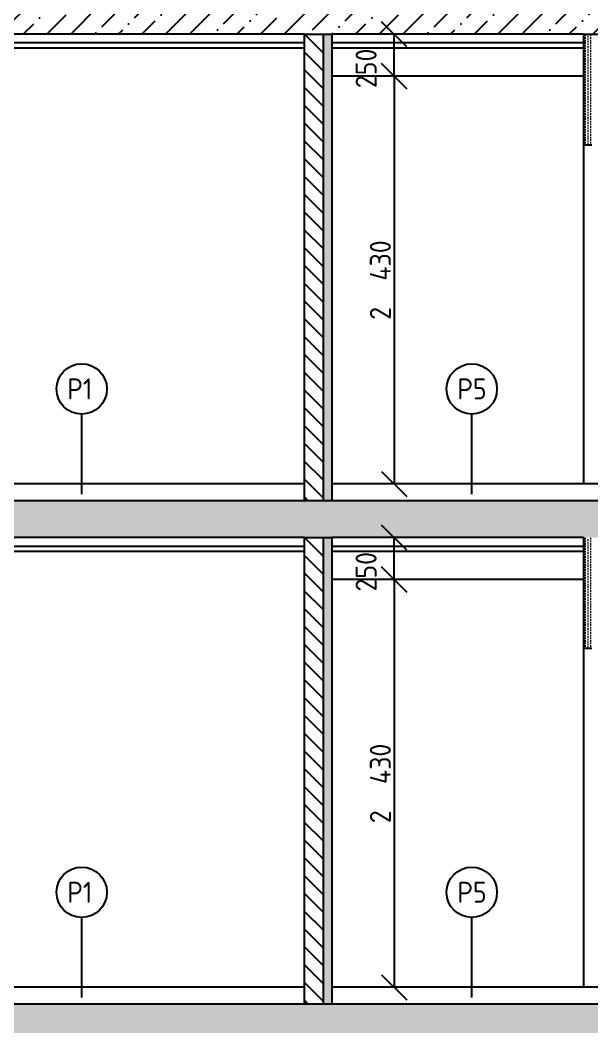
# Model space of a CAD drawing. Extents: x 3792242 to 5145247, y -1546315 to -1031918.
# Drawn here: x 3843633 to 3847040, y -1532880 to -1526880 of the extents above; entities that cross this region are included whole.
import ezdxf

# ---------------------------------------------------------------- set-up
doc = ezdxf.new("R2010")
doc.units = 0
doc.header["$MEASUREMENT"] = 0
doc.layers.get('0').update_dxf_attribs({"linetype": 'CONTINUOUS'})
doc.layers.get('Defpoints').update_dxf_attribs({"color": 61, "linetype": 'CONTINUOUS'})
for name, color, linetype in [('KÓTY', 4, 'CONTINUOUS'), ('MÚRY', 1, 'CONTINUOUS'), ('OKNÁ', 143, 'CONTINUOUS'), ('TENKÁ', 7, 'CONTINUOUS'), ('ŠRAFY', 82, 'CONTINUOUS'), ('šrafy-múry', 8, 'CONTINUOUS')]:
    doc.layers.add(name, color=color, linetype=linetype)
doc.styles.add('STYLE1', font='isocp.shx')
doc.dimstyles.new('STANDARD-50', dxfattribs={"dimtxt": 125, "dimasz": 150, "dimexe": 10, "dimexo": 200, "dimgap": 20, "dimtad": 1, "dimdsep": 46, "dimlunit": 6, "dimtxsty": 'STYLE1', "dimblk1": 'OBLIQUE', "dimblk2": 'OBLIQUE', "dimsah": 1, "dimcen": 2.5, "dimse1": 1, "dimse2": 1, "dimadec": 0, "dimazin": 0, "dimtfac": 1, "dimtmove": 1, "dimatfit": 3, "dimldrblk": 'OBLIQUE', "dimfxl": 1, "dimtolj": 1, "dimtzin": 0, "dimarcsym": 0})

# ---------------------------------------------------------------- blocks, each defined once
blk = doc.blocks.new('_OBLIQUE')
at = {"color": 0, "linetype": 'ByBlock'}
blk.add_line((-0.5, -0.5), (0.5, 0.5), dxfattribs=at)
blk = doc.blocks.new('*D33585')
at = {"layer": 'Defpoints', "color": 0}
for p in [(3844965.2, -1530213.8), (3844965.2, -1532643.8), (3845862.2, -1532643.8)]:
    blk.add_point(p, dxfattribs=at)
at = {"layer": 'KÓTY', "color": 0, "lineweight": -2, "ltscale": 0.25}
blk.add_line((3845862.2, -1530213.8), (3845862.2, -1532643.8), dxfattribs=at)
at = {"layer": 'KÓTY', "color": 0, "linetype": 'ByBlock', "lineweight": -2, "xscale": 150, "yscale": 150, "zscale": 150}
for p, rotation in [((3845862.2, -1530213.8), 90), ((3845862.2, -1532643.8), 270)]:
    blk.add_blockref('_OBLIQUE', p, dxfattribs=dict(at, rotation=rotation))
at = {"layer": 'KÓTY', "color": 0, "insert": (3845779.7, -1531428.8), "char_height": 125, "attachment_point": 5, "rotation": 90, "style": 'STYLE1'}
blk.add_mtext('\\A1;2ﾠ430', dxfattribs=at)
blk = doc.blocks.new('*D33586')
at = {"layer": 'Defpoints', "color": 0}
for p in [(3845862.2, -1529963.8), (3845862.2, -1529963.8), (3845862.2, -1530213.8)]:
    blk.add_point(p, dxfattribs=at)
at = {"layer": 'KÓTY', "color": 0, "lineweight": -2, "ltscale": 0.25}
blk.add_line((3845862.2, -1530213.8), (3845862.2, -1529963.8), dxfattribs=at)
at = {"layer": 'KÓTY', "color": 0, "linetype": 'ByBlock', "lineweight": -2, "xscale": 150, "yscale": 150, "zscale": 150}
for p, rotation in [((3845862.2, -1529963.8), 90), ((3845862.2, -1530213.8), 270)]:
    blk.add_blockref('_OBLIQUE', p, dxfattribs=dict(at, rotation=rotation))
at = {"layer": 'KÓTY', "color": 0, "insert": (3845694.7, -1530167), "char_height": 125, "attachment_point": 5, "rotation": 90, "style": 'STYLE1'}
blk.add_mtext('\\A1;250', dxfattribs=at)
blk = doc.blocks.new('*D33587')
at = {"layer": 'Defpoints', "color": 0}
for p in [(3844965.2, -1527213.8), (3844965.2, -1529643.8), (3845862.2, -1529643.8)]:
    blk.add_point(p, dxfattribs=at)
at = {"layer": 'KÓTY', "color": 0, "lineweight": -2, "ltscale": 0.25}
blk.add_line((3845862.2, -1527213.8), (3845862.2, -1529643.8), dxfattribs=at)
at = {"layer": 'KÓTY', "color": 0, "linetype": 'ByBlock', "lineweight": -2, "xscale": 150, "yscale": 150, "zscale": 150}
for p, rotation in [((3845862.2, -1527213.8), 90), ((3845862.2, -1529643.8), 270)]:
    blk.add_blockref('_OBLIQUE', p, dxfattribs=dict(at, rotation=rotation))
at = {"layer": 'KÓTY', "color": 0, "insert": (3845779.7, -1528428.8), "char_height": 125, "attachment_point": 5, "rotation": 90, "style": 'STYLE1'}
blk.add_mtext('\\A1;2ﾠ430', dxfattribs=at)
blk = doc.blocks.new('*D33588')
at = {"layer": 'Defpoints', "color": 0}
for p in [(3845862.2, -1526963.8), (3845862.2, -1526963.8), (3845862.2, -1527213.8)]:
    blk.add_point(p, dxfattribs=at)
at = {"layer": 'KÓTY', "color": 0, "lineweight": -2, "ltscale": 0.25}
blk.add_line((3845862.2, -1527213.8), (3845862.2, -1526963.8), dxfattribs=at)
at = {"layer": 'KÓTY', "color": 0, "linetype": 'ByBlock', "lineweight": -2, "xscale": 150, "yscale": 150, "zscale": 150}
for p, rotation in [((3845862.2, -1526963.8), 90), ((3845862.2, -1527213.8), 270)]:
    blk.add_blockref('_OBLIQUE', p, dxfattribs=dict(at, rotation=rotation))
at = {"layer": 'KÓTY', "color": 0, "insert": (3845694.7, -1527167), "char_height": 125, "attachment_point": 5, "rotation": 90, "style": 'STYLE1'}
blk.add_mtext('\\A1;250', dxfattribs=at)

msp = doc.modelspace()

# ---------------------------------------------------------------- hatches: boundary and pattern name
at = {"layer": 'ŠRAFY', "ltscale": 0.25}
h = msp.add_hatch(dxfattribs=at)
h.set_pattern_fill('ANSI31', color=256, scale=600, angle=90, style=0)
h.set_pattern_definition([(135, (-3003752.99, 201779.426), (-53.0330086, -53.0330086), [])])
h.paths.add_polyline_path([(3845325.193, -1526963.77), (3845325.193, -1529643.77), (3845325.193, -1529743.77), (3845440.193, -1529743.77), (3845440.193, -1526963.77)])
at = {"layer": 'ŠRAFY'}
h = msp.add_hatch(dxfattribs=at)
h.set_pattern_fill('DOTS', color=256, scale=250, angle=90)
h.set_pattern_definition([(90, (-98839.807, -20883.5), (-15.625, 7.8125), [0, -15.625])])
h.paths.add_polyline_path([(3845490.193, -1526963.77), (3845440.193, -1526963.77), (3845440.193, -1529743.77), (3845490.193, -1529743.77), (3845490.193, -1529643.77)])
h = msp.add_hatch(dxfattribs=at)
h.set_pattern_fill('DOTS', color=256, scale=250, angle=90)
h.set_pattern_definition([(90, (-94123.807, 7e-10), (-15.625, 7.8125), [0, -15.625])])
h.paths.add_polyline_path([(3847040.193, -1527623.77), (3847040.193, -1526963.77), (3846990.193, -1526963.77), (3846990.193, -1527623.77)])
at = {"layer": 'ŠRAFY', "ltscale": 0.25}
h = msp.add_hatch(dxfattribs=at)
h.set_pattern_fill('ANSI31', color=256, scale=600, angle=90, style=0)
h.set_pattern_definition([(135, (-3003752.99, 198779.426), (-53.0330086, -53.0330086), [])])
h.paths.add_polyline_path([(3845325.193, -1529963.77), (3845325.193, -1532643.77), (3845325.193, -1532743.77), (3845440.193, -1532743.77), (3845440.193, -1529963.77)])
at = {"layer": 'ŠRAFY'}
h = msp.add_hatch(dxfattribs=at)
h.set_pattern_fill('DOTS', color=256, scale=250, angle=90)
h.set_pattern_definition([(90, (-98839.807, -23883.5), (-15.625, 7.8125), [0, -15.625])])
h.paths.add_polyline_path([(3845490.193, -1529963.77), (3845440.193, -1529963.77), (3845440.193, -1532743.77), (3845490.193, -1532743.77), (3845490.193, -1532643.77)])
h = msp.add_hatch(dxfattribs=at)
h.set_pattern_fill('DOTS', color=256, scale=250, angle=90)
h.set_pattern_definition([(90, (-94123.807, -3000), (-15.625, 7.8125), [0, -15.625])])
h.paths.add_polyline_path([(3847040.193, -1530623.77), (3847040.193, -1529963.77), (3846990.193, -1529963.77), (3846990.193, -1530623.77)])
at = {"layer": 'šrafy-múry'}
h = msp.add_hatch(dxfattribs=at)
h.set_pattern_fill('ANSI36', color=253, scale=800, angle=360)
h.set_pattern_definition([(45, (-94128.81, 6000), (53.0330086, 194.4543648), [250, -50, 0, -50])])
h.paths.add_polyline_path([(3841650.193, -1527213.77), (3841990.193, -1527213.77), (3841990.193, -1526963.77), (3845155.193, -1526963.77), (3845270.193, -1526963.77), (3846985.193, -1526963.77), (3847035.193, -1526963.77), (3847150.193, -1526963.77), (3849660.193, -1526963.77), (3849775.193, -1526963.77), (3853710.193, -1526963.77), (3853770.193, -1526963.77), (3853770.193, -1526793.77), (3853770.193, -1526743.77), (3847595.193, -1526743.77), (3847480.193, -1526743.77), (3846280.193, -1526743.77), (3846165.193, -1526743.77), (3841990.193, -1526743.77), (3841650.193, -1526743.77)])
h = msp.add_hatch(dxfattribs=at)
h.set_pattern_fill('ANSI36', color=253, scale=800, angle=360)
h.set_pattern_definition([(45, (-94128.81, 6000), (53.0330086, 194.4543648), [250, -50, 0, -50])])
h.paths.add_polyline_path([(3841990.193, -1530213.77), (3841990.193, -1529963.77), (3845155.193, -1529963.77), (3845270.193, -1529963.77), (3846985.193, -1529963.77), (3847035.193, -1529963.77), (3847150.193, -1529963.77), (3847220.193, -1529963.77), (3849405.193, -1529963.77), (3849660.193, -1529963.77), (3849775.193, -1529963.77), (3854910.193, -1529963.77), (3855210.193, -1529963.77), (3855290.193, -1529963.77), (3855450.193, -1529963.77), (3856800.193, -1529963.77), (3856800.193, -1529793.77), (3856780.193, -1529793.77), (3856730.193, -1529793.77), (3855290.193, -1529793.77), (3855220.193, -1529793.77), (3855210.193, -1529793.77), (3855210.193, -1529743.77), (3849775.193, -1529743.77), (3849660.193, -1529743.77), (3847150.193, -1529743.77), (3847035.193, -1529743.77), (3846985.193, -1529743.77), (3845270.193, -1529743.77), (3845155.193, -1529743.77), (3841990.193, -1529743.77), (3841650.193, -1529743.77), (3841650.193, -1530213.77)])
h = msp.add_hatch(dxfattribs=at)
h.set_pattern_fill('ANSI36', color=253, scale=800, angle=360)
h.set_pattern_definition([(45, (-94128.81, 3000), (53.0330086, 194.4543648), [250, -50, 0, -50])])
h.paths.add_polyline_path([(3841990.193, -1533213.77), (3841990.193, -1532963.77), (3845155.193, -1532963.77), (3845270.193, -1532963.77), (3846985.193, -1532963.77), (3847035.193, -1532963.77), (3847150.193, -1532963.77), (3847220.193, -1532963.77), (3849405.193, -1532963.77), (3849660.193, -1532963.77), (3849775.193, -1532963.77), (3854910.193, -1532963.77), (3855210.193, -1532963.77), (3855290.193, -1532963.77), (3855450.193, -1532963.77), (3856800.193, -1532963.77), (3856800.193, -1532793.77), (3856780.193, -1532793.77), (3856730.193, -1532793.77), (3855290.193, -1532793.77), (3855220.193, -1532793.77), (3855210.193, -1532793.77), (3855210.193, -1532743.77), (3849775.193, -1532743.77), (3849660.193, -1532743.77), (3847150.193, -1532743.77), (3847035.193, -1532743.77), (3846985.193, -1532743.77), (3845270.193, -1532743.77), (3845155.193, -1532743.77), (3841990.193, -1532743.77), (3841650.193, -1532743.77), (3841650.193, -1533213.77)])

# ---------------------------------------------------------------- linework, layer by layer
at = {"layer": 'MÚRY'}
for p, q in [((3845325.193, -1526963.77), (3841990.193, -1526963.77)), ((3845325.193, -1526963.77), (3845325.193, -1529643.77)), ((3846990.193, -1526963.77), (3845490.193, -1526963.77)), ((3845490.193, -1526963.77), (3845490.193, -1529643.77)), ((3846990.193, -1526963.77), (3846990.193, -1527623.77)), ((3847040.193, -1527623.77), (3846990.193, -1527623.77)), ((3845325.193, -1529643.77), (3841990.193, -1529643.77)), ((3855220.193, -1529643.77), (3845490.193, -1529643.77)), ((3845325.193, -1529963.77), (3841990.193, -1529963.77)), ((3845325.193, -1529963.77), (3845325.193, -1532643.77)), ((3846990.193, -1529963.77), (3845490.193, -1529963.77)), ((3845490.193, -1529963.77), (3845490.193, -1532643.77)), ((3846990.193, -1529963.77), (3846990.193, -1530623.77)), ((3847040.193, -1530623.77), (3846990.193, -1530623.77)), ((3845325.193, -1532643.77), (3841990.193, -1532643.77)), ((3855290.193, -1532643.77), (3845490.193, -1532643.77))]:
    msp.add_line(p, q, dxfattribs=at)
at = {"layer": 'OKNÁ', "ltscale": 0.25}
for p, q in [((3843999.693, -1529705.338), (3843999.693, -1529227.662)), ((3846324.693, -1529705.338), (3846324.693, -1529227.662)), ((3843999.693, -1532705.338), (3843999.693, -1532227.662)), ((3846324.693, -1532705.338), (3846324.693, -1532227.662))]:
    msp.add_line(p, q, dxfattribs=at)
for centre in [(3843999.693, -1529077.662), (3846324.693, -1529077.662), (3843999.693, -1532077.662), (3846324.693, -1532077.662)]:
    msp.add_circle(centre, 150, dxfattribs=at)
at = {"layer": 'TENKÁ'}
for p, q in [((3845325.193, -1526963.77), (3845490.193, -1526963.77)), ((3845440.193, -1529743.77), (3845440.193, -1526963.77)), ((3846990.193, -1526963.77), (3847155.193, -1526963.77)), ((3841990.193, -1527013.77), (3845325.193, -1527013.77)), ((3841990.193, -1527043.77), (3845325.193, -1527043.77)), ((3845490.193, -1527013.77), (3846990.193, -1527013.77)), ((3845490.193, -1527043.77), (3846990.193, -1527043.77)), ((3846990.193, -1527213.77), (3845490.193, -1527213.77)), ((3846990.193, -1527623.77), (3846990.193, -1529643.77)), ((3845325.193, -1529643.77), (3845325.193, -1529743.77)), ((3845490.193, -1529643.77), (3845490.193, -1529743.77)), ((3855210.193, -1529743.77), (3841610.193, -1529743.77)), ((3845325.193, -1529963.77), (3845490.193, -1529963.77)), ((3845440.193, -1532743.77), (3845440.193, -1529963.77)), ((3841990.193, -1530013.77), (3845325.193, -1530013.77)), ((3841990.193, -1530043.77), (3845325.193, -1530043.77)), ((3845490.193, -1530013.77), (3846990.193, -1530013.77)), ((3845490.193, -1530043.77), (3846990.193, -1530043.77)), ((3846990.193, -1530213.77), (3845490.193, -1530213.77)), ((3846990.193, -1530623.77), (3846990.193, -1532643.77)), ((3845325.193, -1532643.77), (3845325.193, -1532743.77)), ((3845490.193, -1532643.77), (3845490.193, -1532743.77)), ((3855210.193, -1532743.77), (3841610.193, -1532743.77))]:
    msp.add_line(p, q, dxfattribs=at)

# ---------------------------------------------------------------- texts
at = {"layer": 'TENKÁ', "ltscale": 0.25, "style": 'STYLE1'}
for s, p in [('P1', (3843913.888, -1529139.84)), ('P5', (3846238.888, -1529139.84)), ('P1', (3843913.888, -1532139.84)), ('P5', (3846238.888, -1532139.84))]:
    msp.add_text(s, height=125, dxfattribs=at).set_placement(p)

# ---------------------------------------------------------------- dimensions: what is measured, and where the dimension line sits
at = {"layer": 'KÓTY', "ltscale": 0.25}
for base, p1, p2, picture, middle in [((3845862.193, -1526963.77), (3845862.193, -1527213.77), (3845862.193, -1526963.77), '*D33588', (3845777.193, -1527167)), ((3845862.193, -1529963.77), (3845862.193, -1530213.77), (3845862.193, -1529963.77), '*D33586', (3845777.193, -1530167))]:
    dim = msp.add_linear_dim(base=base, p1=p1, p2=p2, angle=90, dimstyle='STANDARD-50', override={"dimtxsty": 'STYLE1', "dimldrblk": 'OBLIQUE'}, dxfattribs=at)
    dim.commit()
    dim.dimension.update_dxf_attribs({"geometry": picture, "text_midpoint": middle, "dimtype": 160})
for base, p1, p2, picture, middle in [((3845862.193, -1529643.77), (3844965.193, -1527213.77), (3844965.193, -1529643.77), '*D33587', (3845779.65, -1528428.77)), ((3845862.193, -1532643.77), (3844965.193, -1530213.77), (3844965.193, -1532643.77), '*D33585', (3845779.65, -1531428.77))]:
    dim = msp.add_linear_dim(base=base, p1=p1, p2=p2, angle=90, dimstyle='STANDARD-50', override={"dimtxsty": 'STYLE1', "dimldrblk": 'OBLIQUE'}, dxfattribs=at)
    dim.commit()
    dim.dimension.update_dxf_attribs({"geometry": picture, "text_midpoint": middle})

doc.saveas('drawing.dxf')
